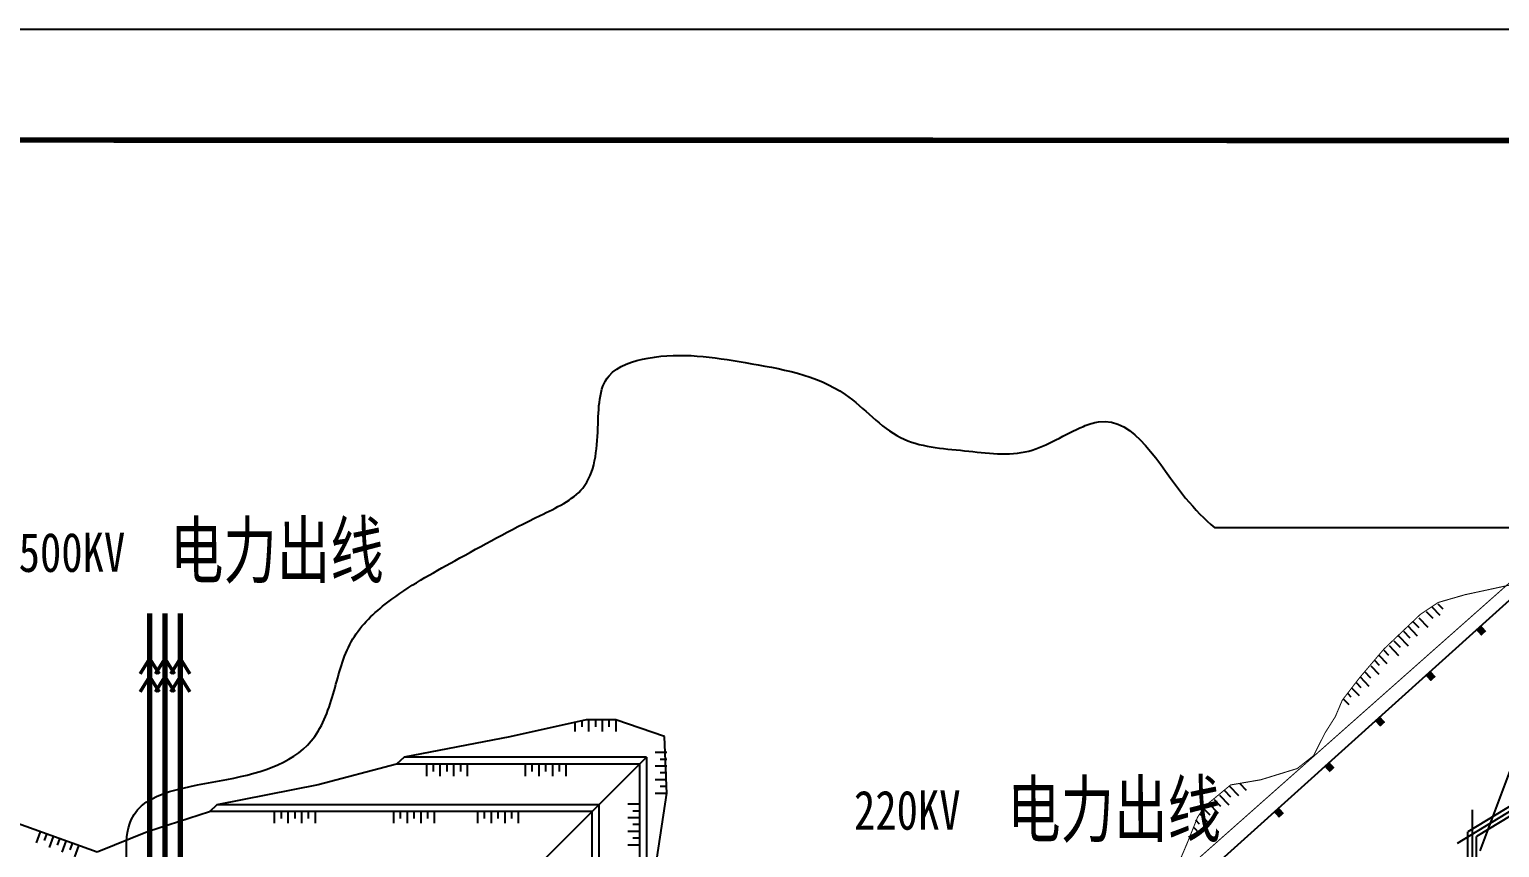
# Model space of a CAD drawing. Extents: x 532522 to 2902776, y -101917278 to 111238625.
# Drawn here: x 2901666 to 2902098.2, y 2549480.3 to 2549720.8 of the extents above; entities that cross this region are included whole.
import ezdxf

# ---------------------------------------------------------------- set-up
doc = ezdxf.new("R2010")
doc.units = 0
doc.header["$LTSCALE"] = 1000
doc.header["$MEASUREMENT"] = 0
doc.linetypes.add('DASHDOT', pattern=[1, 0.5, -0.25, 0, -0.25])
for name, color, linetype in [('1', 7, 'CONTINUOUS'), ('8', 7, 'CONTINUOUS'), ('广东火电图框', 7, 'CONTINUOUS'), ('征地红线', 20, 'CONTINUOUS'), ('水工循环水管沟', 6, 'CONTINUOUS'), ('边坡', 3, 'CONTINUOUS'), ('道路', 5, 'CONTINUOUS')]:
    doc.layers.add(name, color=color, linetype=linetype)
doc.styles.add('_HZTCH', font='', dxfattribs={"width": 0.8})
doc.styles.add('HZ1', font='', dxfattribs={"width": 0.72})
doc.styles.get('_HZTCH').set_extended_font_data('SimSun')
doc.styles.get('HZ1').set_extended_font_data('SimSun')

# ---------------------------------------------------------------- blocks, each defined once
blk = doc.blocks.new('A$C3E9C44FA')
at = {"layer": '边坡', "color": 3}
for p, q in [((0, 3413), (0, 0)), ((2000, 3413), (2000, 1397)), ((4000, 3413), (4000, 0)), ((6000, 3413), (6000, 1397)), ((8000, 3413), (8000, 0)), ((10000, 3413), (10000, 1397)), ((12000, 3413), (12000, 0))]:
    blk.add_line(p, q, dxfattribs=at)

msp = doc.modelspace()

# ---------------------------------------------------------------- linework, layer by layer
at = {"layer": '1', "color": 1, "linetype": 'Continuous'}
msp.add_line((2901985.87, 2549449.33), (2902114.71, 2549565.33), dxfattribs=at)
at = {"layer": '1', "color": 5, "linetype": 'Continuous'}
for p, q in [((2901829.64, 2549517.83), (2901807.23, 2549512.8)), ((2901838.37, 2549517.82), (2901829.64, 2549517.83)), ((2901852.67, 2549512.91), (2901838.37, 2549517.82)), ((2901807.23, 2549512.8), (2901776.22, 2549506.83)), ((2901853.38, 2549496.07), (2901852.67, 2549512.91)), ((2901776.22, 2549506.83), (2901773.9, 2549504.83)), ((2901847.38, 2549506.83), (2901776.22, 2549506.83)), ((2901805.38, 2549464.83), (2901847.38, 2549506.83)), ((2901847.38, 2549506.83), (2901847.38, 2549457.03)), ((2901773.9, 2549504.83), (2901750.91, 2549498.75)), ((2901845.38, 2549504.83), (2901773.9, 2549504.83)), ((2901845.38, 2549504.83), (2901845.38, 2549457.24)), ((2901750.91, 2549498.75), (2901721.14, 2549492.83)), ((2901847.38, 2549457.03), (2901853.4, 2549496.22)), ((2901685.91, 2549478.9), (2901647.45, 2549492.77, 100)), ((2901718.91, 2549490.82), (2901700.7, 2549484.85)), ((2901721.14, 2549492.83), (2901718.91, 2549490.82)), ((2901831.38, 2549490.83), (2901718.92, 2549490.83)), ((2901833.38, 2549492.83), (2901721.15, 2549492.83)), ((2901831.38, 2549490.83), (2901831.38, 2549441.24)), ((2901833.38, 2549492.83), (2901833.38, 2549440.82)), ((2901700.7, 2549484.85), (2901685.91, 2549478.9))]:
    msp.add_line(p, q, dxfattribs=at)
at = {"layer": '1', "color": 7, "linetype": 'Continuous'}
for points, const_width in [([(2901701.37, 2549434.84), (2901701.37, 2549549.15)], 1.5), ([(2901705.87, 2549434.84), (2901705.87, 2549549.15)], 1.5), ([(2901710.37, 2549434.84), (2901710.37, 2549549.15)], 1.5), ([(2901698.56, 2549531.32), (2901701.37, 2549535.84), (2901704.19, 2549531.32)], 1), ([(2901703.06, 2549531.32), (2901705.87, 2549535.84), (2901708.69, 2549531.32)], 1), ([(2901707.56, 2549531.32), (2901710.37, 2549535.84), (2901713.19, 2549531.32)], 1), ([(2901698.56, 2549526.03), (2901701.37, 2549530.54), (2901704.19, 2549526.03)], 1), ([(2901703.06, 2549526.03), (2901705.87, 2549530.54), (2901708.69, 2549526.03)], 1), ([(2901707.56, 2549526.03), (2901710.37, 2549530.54), (2901713.19, 2549526.03)], 1)]:
    msp.add_lwpolyline(points, dxfattribs=dict(at, const_width=const_width))
at = {"layer": '1', "color": 1, "linetype": 'Continuous', "const_width": 2}
for points in [[(2902093.51, 2549543.21), (2902092, 2549544.89)], [(2902078.65, 2549529.83), (2902077.14, 2549531.51)], [(2902063.79, 2549516.45), (2902062.28, 2549518.13)], [(2902048.93, 2549503.07), (2902047.41, 2549504.74)], [(2902034.06, 2549489.68), (2902032.55, 2549491.36)]]:
    msp.add_lwpolyline(points, dxfattribs=at)
at = {"layer": '广东火电图框', "color": 7}
msp.add_lwpolyline([(2900824.72, 2548341.66), (2902776.45, 2548341.66), (2902776.45, 2549720.79), (2900824.72, 2549720.79)], close=True, dxfattribs=at)
at = {"layer": '广东火电图框', "color": 7, "const_width": 1.64}
msp.add_lwpolyline([(2900906.85, 2548374.48), (2902743.2, 2548373.93), (2902743.59, 2549687.95), (2900907.25, 2549688.5)], close=True, dxfattribs=at)
at = {"layer": '征地红线', "color": 20}
msp.add_line((2902231.93, 2549574.24), (2902014.42, 2549574.24), dxfattribs=at)
msp.add_open_spline([(2901735.08, 2549305.28), (2901744.33, 2549315.73), (2901758.14, 2549330.36), (2901761.2, 2549360.95), (2901742.5, 2549393.57), (2901719.21, 2549430.43), (2901693.25, 2549463.1), (2901695.29, 2549496.58), (2901724.69, 2549499.02), (2901749.82, 2549507.28), (2901755.98, 2549527.28), (2901759.76, 2549542.18), (2901773.19, 2549554.78), (2901792.71, 2549565.44), (2901811.44, 2549575.94), (2901831.75, 2549585.06), (2901833.41, 2549602.55), (2901833.24, 2549620.09), (2901853.85, 2549626.65), (2901876.76, 2549622.76), (2901904.49, 2549618.14), (2901920.49, 2549598.45), (2901940.8, 2549597.21), (2901959.96, 2549594.44), (2901971.54, 2549602.79), (2901989.99, 2549608.89), (2902000.24, 2549588.02), (2902011.48, 2549576.8), (2902014.42, 2549574.24)], degree=3, knots=[0, 0, 0, 0, 32.183067, 59.018869, 85.091233, 142.416455, 192.945628, 203.747977, 234.243974, 263.021475, 278.574557, 293.754494, 308.638949, 331.820377, 360.242809, 375.128254, 393.367712, 409.049443, 421.611091, 450.179764, 481.071336, 501.620274, 520.87417, 539.755425, 557.356934, 562.023024, 596.012752, 607.6407, 607.6407, 607.6407, 607.6407], dxfattribs=at)
at = {"layer": '水工循环水管沟', "color": 255, "linetype": 'DASHDOT', "ltscale": 0.5}
for p, q in [((2902147.37, 2549519.26), (2902085.71, 2549481.47)), ((2902090.13, 2549491.32), (2902090.13, 2549400.09))]:
    msp.add_line(p, q, dxfattribs=at)
at = {"layer": '水工循环水管沟', "color": 255, "linetype": 'Continuous'}
for p, q in [((2902110.07, 2549497.87), (2902088.87, 2549484.88)), ((2902111.38, 2549495.74), (2902091.37, 2549483.48)), ((2902088.87, 2549408.64), (2902088.87, 2549484.88)), ((2902091.37, 2549407.6), (2902091.37, 2549483.48))]:
    msp.add_line(p, q, dxfattribs=at)
at = {"layer": '边坡', "color": 3}
for p, q in [((2902076.61, 2549549.7), (2902078.55, 2549547.68)), ((2902078.24, 2549551.05), (2902080.6, 2549548.59)), ((2902080.04, 2549551.91), (2902081.43, 2549550.45)), ((2902071.18, 2549545.44), (2902073.94, 2549542.56)), ((2902072.69, 2549546.75), (2902074.42, 2549544.95)), ((2902074.44, 2549547.81), (2902077.07, 2549545.08)), ((2902067.07, 2549541.06), (2902068.89, 2549539.16)), ((2902068.46, 2549542.49), (2902071.3, 2549539.53)), ((2902069.91, 2549543.87), (2902071.78, 2549541.93)), ((2902062.67, 2549536.88), (2902065.03, 2549534.42)), ((2902064.11, 2549538.27), (2902065.51, 2549536.81)), ((2902065.67, 2549539.63), (2902068.42, 2549536.76)), ((2902060.28, 2549533.69), (2902062.64, 2549531.22)), ((2902061.38, 2549535.36), (2902062.77, 2549533.91)), ((2902055.96, 2549528.82), (2902057.35, 2549527.36)), ((2902057.16, 2549530.45), (2902059.76, 2549527.74)), ((2902058.44, 2549532.01), (2902060.24, 2549530.13)), ((2902052.22, 2549523.99), (2902053.8, 2549522.34)), ((2902053.52, 2549525.58), (2902054.47, 2549524.59)), ((2902054.67, 2549527.26), (2902056.88, 2549524.97)), ((2901826.37, 2549517.09), (2901826.37, 2549514.41)), ((2901828.37, 2549517.54), (2901828.37, 2549515.81)), ((2901830.37, 2549517.82), (2901830.37, 2549514.41)), ((2901832.37, 2549517.82), (2901832.37, 2549515.81)), ((2901834.37, 2549517.82), (2901834.37, 2549514.41)), ((2901836.37, 2549517.82), (2901836.37, 2549515.81)), ((2901838.37, 2549517.82), (2901838.37, 2549514.41)), ((2902018.8, 2549498.34), (2902021.43, 2549495.6)), ((2902021.8, 2549499.12), (2902023.66, 2549497.18)), ((2902014.27, 2549494.39), (2902016.13, 2549492.45)), ((2902015.78, 2549495.71), (2902018.55, 2549492.83)), ((2902017.29, 2549497.02), (2902019.02, 2549495.22)), ((2902010.03, 2549490.15), (2902012.77, 2549487.29)), ((2902011.15, 2549491.77), (2902012.97, 2549489.87)), ((2902012.59, 2549493.3), (2902015.42, 2549490.35)), ((2902008.33, 2549486.15), (2902009.89, 2549484.52)), ((2902008.8, 2549488.38), (2902009.89, 2549487.24))]:
    msp.add_line(p, q, dxfattribs=at)
at = {"layer": '边坡', "color": 3, "linetype": 'Continuous', "const_width": 0.3, "flags": 128}
for points in [[(2902111.47, 2549567.33), (2902001.38, 2549469.75)], [(2902101.03, 2549557.42), (2902095.18, 2549556.15), (2902088.05, 2549554.62), (2902080.16, 2549552.34), (2902074.82, 2549548.78), (2902064.13, 2549538.6), (2902057.01, 2549530.21), (2902051.92, 2549523.6), (2902049.88, 2549518.77), (2902046.83, 2549513.94), (2902043.52, 2549507.33), (2902038.68, 2549503.51), (2902027.99, 2549500.21), (2902019.09, 2549498.68), (2902011.71, 2549492.58), (2902009.42, 2549489.27), (2902006.36, 2549481.64), (2902001.23, 2549469.58), (2901982.87, 2549453.33)]]:
    msp.add_lwpolyline(points, dxfattribs=at)
at = {"layer": '道路', "color": 255}
msp.add_line((2902107.37, 2549519.33), (2902092.37, 2549479.33), dxfattribs=at)

# ---------------------------------------------------------------- block references
at = {"layer": '1', "color": 3, "linetype": 'Continuous', "xscale": 0.001, "yscale": 0.001, "zscale": 0.001}
for p, rotation in [((2901849.99, 2549508.2), 270), ((2901841.96, 2549493.01), 270), ((2901668.04, 2549481.7), 339.9822177988709)]:
    msp.add_blockref('A$C3E9C44FA', p, dxfattribs=dict(at, rotation=rotation))
for p in [(2901782.7, 2549501.28), (2901811.74, 2549501.28), (2901738, 2549487.42), (2901773.03, 2549487.42), (2901797.73, 2549487.42)]:
    msp.add_blockref('A$C3E9C44FA', p, dxfattribs=at)

# ---------------------------------------------------------------- texts
at = {"layer": '8', "color": 1, "linetype": 'Continuous'}
for s, height, style, width, p in [('电力出线', 16, 'HZ1', 0.72, (2901707.34, 2549559.63, -0.14)), ('500KV', 11.52, '_HZTCH', 0.8, (2901662.86, 2549561.29))]:
    msp.add_text(s, height=height, rotation=0.1, dxfattribs=dict(at, style=style, width=width)).set_placement(p)
at = {"layer": '8', "color": 255, "linetype": 'Continuous'}
for s, height, style, width, p in [('电力出线', 16, 'HZ1', 0.72, (2901953.42, 2549483.49)), ('220KV', 11.52, '_HZTCH', 0.8, (2901908.39, 2549485.5))]:
    msp.add_text(s, height=height, rotation=0.1, dxfattribs=dict(at, style=style, width=width)).set_placement(p)

doc.saveas('drawing.dxf')
